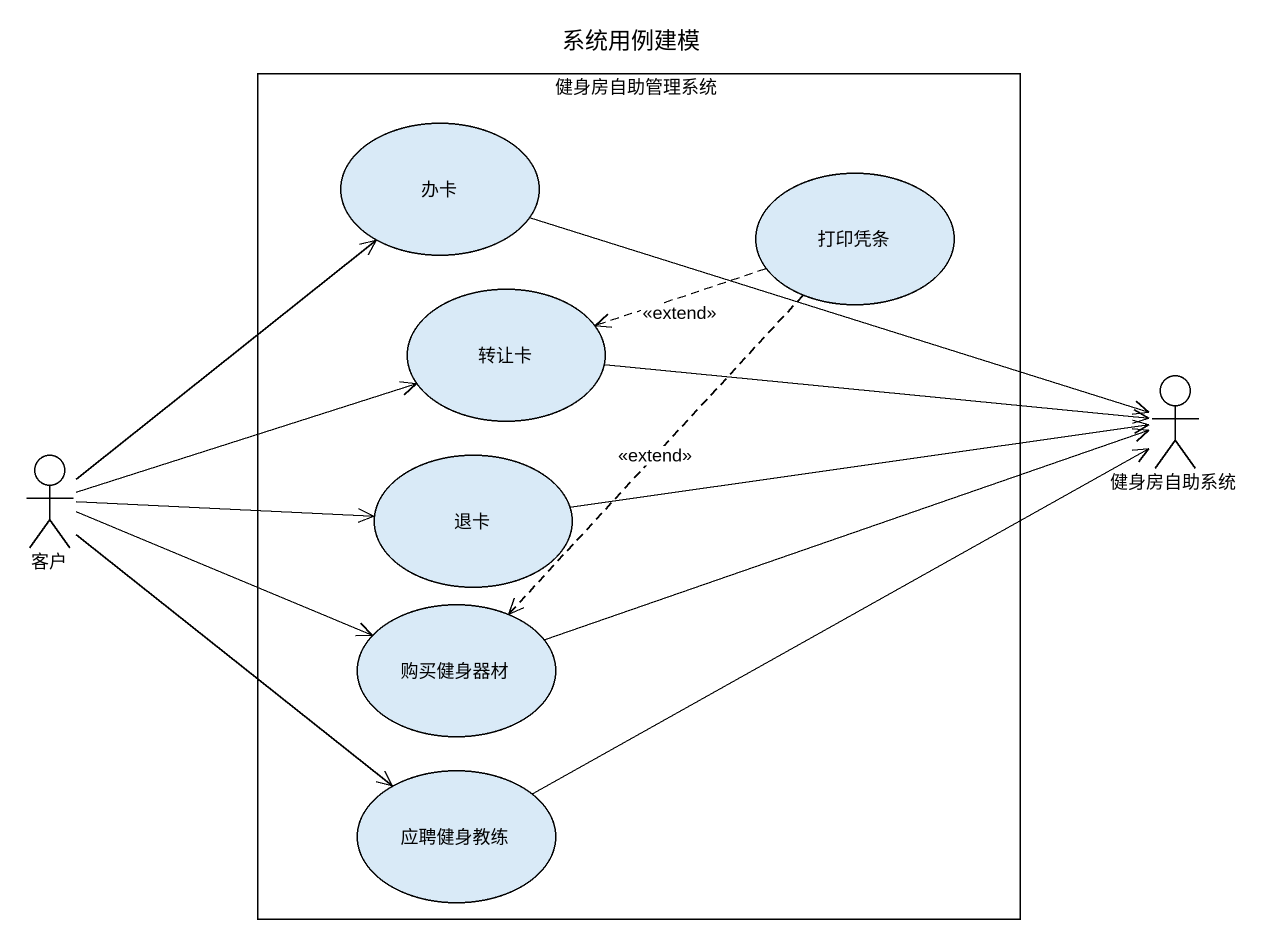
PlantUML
@startuml
title 系统用例建模
rectangle 健身房自助管理系统 {
  usecase 办卡
  usecase 打印凭条
  usecase 转让卡
  usecase 退卡
  usecase 购买健身器材
  usecase 应聘健身教练
}
actor 健身房自助系统
actor 客户
办卡 -right-> 健身房自助系统
打印凭条 .left.> 转让卡 : <<extend>>
打印凭条 ..> 购买健身器材 : <<extend>>
转让卡 -right-> 健身房自助系统
客户 -up-> 办卡
客户 -right-> 转让卡
客户 -right-> 退卡
客户 -right-> 购买健身器材
客户 --> 应聘健身教练
退卡 -right-> 健身房自助系统
购买健身器材 -right-> 健身房自助系统
应聘健身教练 -right-> 健身房自助系统
@enduml
